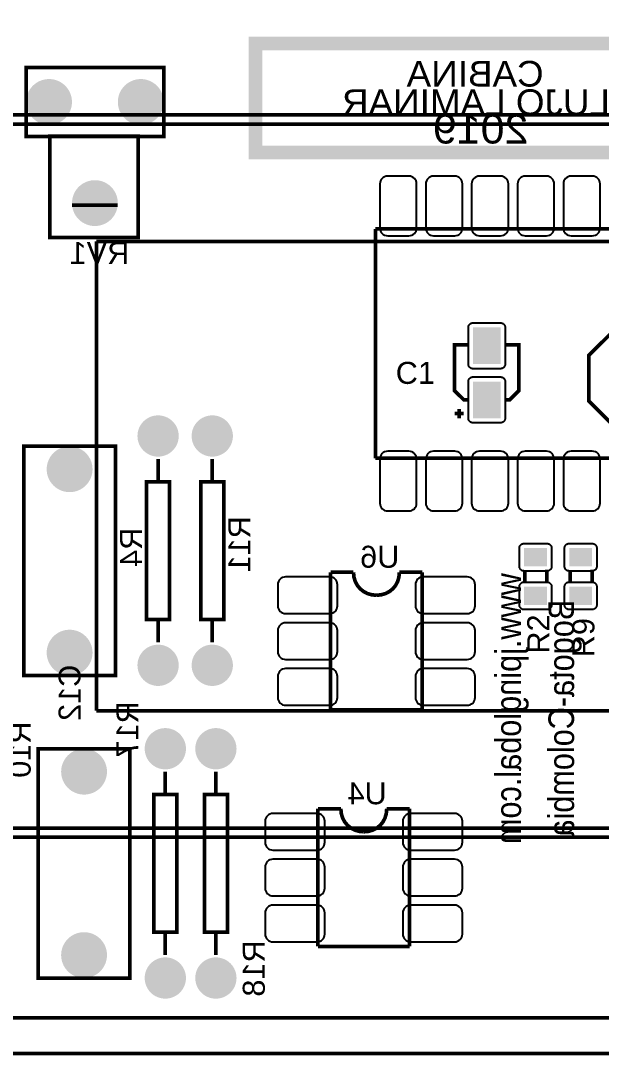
# Model space of a CAD drawing. Header units: inches. Extents: x -2.86 to 2.86, y -1.73 to 1.73.
# Drawn here: x -0.88 to 0.386, y -1.73 to 0.526 of the extents above; entities that cross this region are included whole.
import ezdxf

# ---------------------------------------------------------------- set-up
doc = ezdxf.new("R2010")
doc.units = ezdxf.units.IN
doc.layers.get('0').update_dxf_attribs({"linetype": 'CONTINUOUS'})

# ---------------------------------------------------------------- blocks, each defined once
blk = doc.blocks.new('RPAD')
blk.add_trace([(-0.5, -0.5), (-0.5, 0.5), (0.5, -0.5), (0.5, 0.5)])
blk = doc.blocks.new('EPAD')
at = {"const_width": 0.5}
blk.add_lwpolyline([(-0.25, 0, 1), (0.25, 0, 1)], format="xyb", close=True, dxfattribs=at)

msp = doc.modelspace()

# ---------------------------------------------------------------- linework, layer by layer
for points, const_width in [([(-2.856299, -1.725984), (2.778189, -1.725984), (2.778189, 1.725984), (-2.856299, 1.725984), (-2.856299, -1.725984)], 0.008), ([(-2.856299, -1.725984), (2.778189, -1.725984), (2.778189, 1.725984), (-2.856299, 1.725984), (-2.856299, -1.725984)], 0.008), ([(-2.856299, -1.725984), (2.778189, -1.725984), (2.778189, 1.725984), (-2.856299, 1.725984), (-2.856299, -1.725984)], 0.008), ([(-0.368409, 0.238724), (0.50074, 0.238724), (0.50074, 0.476496), (-0.368409, 0.476496), (-0.368409, 0.238724)], 0.03), ([(-0.368409, 0.238724), (0.50074, 0.238724), (0.50074, 0.476496), (-0.368409, 0.476496), (-0.368409, 0.238724)], 0.03), ([(-0.368409, 0.238724), (0.50074, 0.238724), (0.50074, 0.476496), (-0.368409, 0.476496), (-0.368409, 0.238724)], 0.03), ([(-0.868504, 0.273819), (-0.568504, 0.273819), (-0.568504, 0.423819), (-0.868504, 0.423819), (-0.868504, 0.273819)], 0.008), ([(-0.868504, 0.273819), (-0.568504, 0.273819), (-0.568504, 0.423819), (-0.868504, 0.423819), (-0.868504, 0.273819)], 0.008), ([(-0.868504, 0.273819), (-0.568504, 0.273819), (-0.568504, 0.423819), (-0.868504, 0.423819), (-0.868504, 0.273819)], 0.008), ([(-1.089376, 0.300789), (-1.109061, 0.320474), (2.670466, 0.320474)], 0.008), ([(-1.089376, 0.300789), (-1.109061, 0.320474), (2.670466, 0.320474)], 0.008), ([(-1.089376, 0.300789), (-1.109061, 0.320474), (2.670466, 0.320474)], 0.008), ([(-1.089376, -1.234644), (-1.089376, 0.300789), (2.650781, 0.300789)], 0.008), ([(-1.089376, -1.234644), (-1.089376, 0.300789), (2.650781, 0.300789)], 0.008), ([(-1.089376, -1.234644), (-1.089376, 0.300789), (2.650781, 0.300789)], 0.008), ([(-0.816929, 0.053543), (-0.624016, 0.053543), (-0.624016, 0.274016), (-0.816929, 0.274016), (-0.816929, 0.053543)], 0.008), ([(-0.816929, 0.053543), (-0.624016, 0.053543), (-0.624016, 0.274016), (-0.816929, 0.274016), (-0.816929, 0.053543)], 0.008), ([(-0.816929, 0.053543), (-0.624016, 0.053543), (-0.624016, 0.274016), (-0.816929, 0.274016), (-0.816929, 0.053543)], 0.008), ([(-0.768504, 0.123819), (-0.668504, 0.123819)], 0.008), ([(-0.768504, 0.123819), (-0.668504, 0.123819)], 0.008), ([(-0.768504, 0.123819), (-0.668504, 0.123819)], 0.008), ([(-0.107087, 0.072047), (-0.107087, -0.427953)], 0.008), ([(1.892913, 0.072047), (-0.107087, 0.072047)], 0.008), ([(-0.107087, 0.072047), (-0.107087, -0.427953)], 0.008), ([(1.892913, 0.072047), (-0.107087, 0.072047)], 0.008), ([(-0.107087, 0.072047), (-0.107087, -0.427953)], 0.008), ([(1.892913, 0.072047), (-0.107087, 0.072047)], 0.008), ([(-0.715361, 0.044883), (2.276765, 0.044883)], 0.008), ([(-0.715361, -0.978739), (-0.715361, 0.044883)], 0.008), ([(-0.715361, 0.044883), (2.276765, 0.044883)], 0.008), ([(-0.715361, -0.978739), (-0.715361, 0.044883)], 0.008), ([(-0.715361, 0.044883), (2.276765, 0.044883)], 0.008), ([(-0.715361, -0.978739), (-0.715361, 0.044883)], 0.008), ([(0.708661, -0.153543), (0.408661, -0.153543), (0.358661, -0.203543), (0.358661, -0.303543), (0.408661, -0.353543), (0.708661, -0.353543), (0.758661, -0.303543), (0.758661, -0.203543), (0.708661, -0.153543)], 0.008), ([(0.708661, -0.153543), (0.408661, -0.153543), (0.358661, -0.203543), (0.358661, -0.303543), (0.408661, -0.353543), (0.708661, -0.353543), (0.758661, -0.303543), (0.758661, -0.203543), (0.708661, -0.153543)], 0.008), ([(0.708661, -0.153543), (0.408661, -0.153543), (0.358661, -0.203543), (0.358661, -0.303543), (0.408661, -0.353543), (0.708661, -0.353543), (0.758661, -0.303543), (0.758661, -0.203543), (0.708661, -0.153543)], 0.008), ([(0.095827, -0.300787), (0.085827, -0.300787), (0.065827, -0.280787), (0.065827, -0.180787), (0.095827, -0.180787)], 0.008), ([(0.095827, -0.300787), (0.085827, -0.300787), (0.065827, -0.280787), (0.065827, -0.180787), (0.095827, -0.180787)], 0.008), ([(0.095827, -0.300787), (0.085827, -0.300787), (0.065827, -0.280787), (0.065827, -0.180787), (0.095827, -0.180787)], 0.008), ([(0.175827, -0.180787), (0.205827, -0.180787), (0.205827, -0.280787), (0.185827, -0.300787), (0.175827, -0.300787)], 0.008), ([(0.175827, -0.180787), (0.205827, -0.180787), (0.205827, -0.280787), (0.185827, -0.300787), (0.175827, -0.300787)], 0.008), ([(0.175827, -0.180787), (0.205827, -0.180787), (0.205827, -0.280787), (0.185827, -0.300787), (0.175827, -0.300787)], 0.008), ([(0.085827, -0.330787), (0.065827, -0.330787)], 0.008), ([(0.085827, -0.330787), (0.065827, -0.330787)], 0.008), ([(0.085827, -0.330787), (0.065827, -0.330787)], 0.008), ([(0.075827, -0.320787), (0.075827, -0.340787)], 0.008), ([(0.075827, -0.320787), (0.075827, -0.340787)], 0.008), ([(0.075827, -0.320787), (0.075827, -0.340787)], 0.008), ([(-0.873622, -0.901969), (-0.673622, -0.901969), (-0.673622, -0.401969), (-0.873622, -0.401969), (-0.873622, -0.901969)], 0.008), ([(-0.873622, -0.901969), (-0.673622, -0.901969), (-0.673622, -0.401969), (-0.873622, -0.401969), (-0.873622, -0.901969)], 0.008), ([(-0.873622, -0.901969), (-0.673622, -0.901969), (-0.673622, -0.401969), (-0.873622, -0.401969), (-0.873622, -0.901969)], 0.008), ([(-0.580709, -0.429528), (-0.580709, -0.479528)], 0.008), ([(-0.580709, -0.429528), (-0.580709, -0.479528)], 0.008), ([(-0.580709, -0.429528), (-0.580709, -0.479528)], 0.008), ([(-0.462598, -0.479528), (-0.462598, -0.429528)], 0.008), ([(-0.462598, -0.479528), (-0.462598, -0.429528)], 0.008), ([(-0.462598, -0.479528), (-0.462598, -0.429528)], 0.008), ([(1.892913, -0.427953), (-0.107087, -0.427953)], 0.008), ([(1.892913, -0.427953), (-0.107087, -0.427953)], 0.008), ([(1.892913, -0.427953), (-0.107087, -0.427953)], 0.008), ([(-0.605709, -0.779528), (-0.555709, -0.779528), (-0.555709, -0.479528), (-0.605709, -0.479528), (-0.605709, -0.779528)], 0.008), ([(-0.605709, -0.779528), (-0.555709, -0.779528), (-0.555709, -0.479528), (-0.605709, -0.479528), (-0.605709, -0.779528)], 0.008), ([(-0.605709, -0.779528), (-0.555709, -0.779528), (-0.555709, -0.479528), (-0.605709, -0.479528), (-0.605709, -0.779528)], 0.008), ([(-0.487598, -0.779528), (-0.437598, -0.779528), (-0.437598, -0.479528), (-0.487598, -0.479528), (-0.487598, -0.779528)], 0.008), ([(-0.487598, -0.779528), (-0.437598, -0.779528), (-0.437598, -0.479528), (-0.487598, -0.479528), (-0.487598, -0.779528)], 0.008), ([(-0.487598, -0.779528), (-0.437598, -0.779528), (-0.437598, -0.479528), (-0.487598, -0.479528), (-0.487598, -0.779528)], 0.008), ([(-0.154724, -0.676772), (-0.204724, -0.676772)], 0.008), ([(-0.204724, -0.676772), (-0.204724, -0.976772)], 0.008), ([(-0.154724, -0.676772), (-0.204724, -0.676772)], 0.008), ([(-0.204724, -0.676772), (-0.204724, -0.976772)], 0.008), ([(-0.154724, -0.676772), (-0.204724, -0.676772)], 0.008), ([(-0.204724, -0.676772), (-0.204724, -0.976772)], 0.008), ([(-0.104724, -0.726772), (-0.114912, -0.725813), (-0.12435, -0.723037), (-0.13285, -0.718598), (-0.140224, -0.712646), (-0.146287, -0.705336), (-0.15085, -0.696819), (-0.153724, -0.687246), (-0.154724, -0.676772)], 0.008), ([(-0.104724, -0.726772), (-0.114912, -0.725813), (-0.12435, -0.723037), (-0.13285, -0.718598), (-0.140224, -0.712646), (-0.146287, -0.705336), (-0.15085, -0.696819), (-0.153724, -0.687246), (-0.154724, -0.676772)], 0.008), ([(-0.104724, -0.726772), (-0.114912, -0.725813), (-0.12435, -0.723037), (-0.13285, -0.718598), (-0.140224, -0.712646), (-0.146287, -0.705336), (-0.15085, -0.696819), (-0.153724, -0.687246), (-0.154724, -0.676772)], 0.008), ([(-0.104724, -0.726772), (-0.09425, -0.725813), (-0.084678, -0.723037), (-0.07616, -0.718598), (-0.06885, -0.712646), (-0.062898, -0.705336), (-0.058459, -0.696819), (-0.055683, -0.687246), (-0.054724, -0.676772)], 0.008), ([(-0.104724, -0.726772), (-0.09425, -0.725813), (-0.084678, -0.723037), (-0.07616, -0.718598), (-0.06885, -0.712646), (-0.062898, -0.705336), (-0.058459, -0.696819), (-0.055683, -0.687246), (-0.054724, -0.676772)], 0.008), ([(-0.104724, -0.726772), (-0.09425, -0.725813), (-0.084678, -0.723037), (-0.07616, -0.718598), (-0.06885, -0.712646), (-0.062898, -0.705336), (-0.058459, -0.696819), (-0.055683, -0.687246), (-0.054724, -0.676772)], 0.008), ([(-0.004724, -0.676772), (-0.054724, -0.676772)], 0.008), ([(-0.004724, -0.676772), (-0.054724, -0.676772)], 0.008), ([(-0.004724, -0.676772), (-0.054724, -0.676772)], 0.008), ([(-0.004724, -0.676772), (-0.004724, -0.976772)], 0.008), ([(-0.004724, -0.676772), (-0.004724, -0.976772)], 0.008), ([(-0.004724, -0.676772), (-0.004724, -0.976772)], 0.008), ([(0.219126, -0.698953), (0.219126, -0.671953)], 0.008), ([(0.219126, -0.698953), (0.219126, -0.671953)], 0.008), ([(0.219126, -0.698953), (0.219126, -0.671953)], 0.008), ([(0.267126, -0.698953), (0.267126, -0.670953)], 0.008), ([(0.267126, -0.698953), (0.267126, -0.670953)], 0.008), ([(0.267126, -0.698953), (0.267126, -0.670953)], 0.008), ([(0.317551, -0.698953), (0.317551, -0.671953)], 0.008), ([(0.317551, -0.698953), (0.317551, -0.671953)], 0.008), ([(0.317551, -0.698953), (0.317551, -0.671953)], 0.008), ([(0.365551, -0.698953), (0.365551, -0.670953)], 0.008), ([(0.365551, -0.698953), (0.365551, -0.670953)], 0.008), ([(0.365551, -0.698953), (0.365551, -0.670953)], 0.008), ([(-0.580709, -0.779528), (-0.580709, -0.829528)], 0.008), ([(-0.580709, -0.779528), (-0.580709, -0.829528)], 0.008), ([(-0.580709, -0.779528), (-0.580709, -0.829528)], 0.008), ([(-0.462598, -0.829528), (-0.462598, -0.779528)], 0.008), ([(-0.462598, -0.829528), (-0.462598, -0.779528)], 0.008), ([(-0.462598, -0.829528), (-0.462598, -0.779528)], 0.008), ([(2.276765, -0.978739), (-0.715361, -0.978739)], 0.008), ([(2.276765, -0.978739), (-0.715361, -0.978739)], 0.008), ([(2.276765, -0.978739), (-0.715361, -0.978739)], 0.008), ([(-0.004724, -0.976772), (-0.204724, -0.976772)], 0.008), ([(-0.004724, -0.976772), (-0.204724, -0.976772)], 0.008), ([(-0.004724, -0.976772), (-0.204724, -0.976772)], 0.008), ([(-0.842126, -1.561469), (-0.642126, -1.561469), (-0.642126, -1.061469), (-0.842126, -1.061469), (-0.842126, -1.561469)], 0.008), ([(-0.842126, -1.561469), (-0.642126, -1.561469), (-0.642126, -1.061469), (-0.842126, -1.061469), (-0.842126, -1.561469)], 0.008), ([(-0.842126, -1.561469), (-0.642126, -1.561469), (-0.642126, -1.061469), (-0.842126, -1.061469), (-0.842126, -1.561469)], 0.008), ([(-0.564961, -1.111469), (-0.564961, -1.161469)], 0.008), ([(-0.564961, -1.111469), (-0.564961, -1.161469)], 0.008), ([(-0.564961, -1.111469), (-0.564961, -1.161469)], 0.008), ([(-0.454724, -1.161469), (-0.454724, -1.111469)], 0.008), ([(-0.454724, -1.161469), (-0.454724, -1.111469)], 0.008), ([(-0.454724, -1.161469), (-0.454724, -1.111469)], 0.008), ([(-0.589961, -1.461469), (-0.539961, -1.461469), (-0.539961, -1.161469), (-0.589961, -1.161469), (-0.589961, -1.461469)], 0.008), ([(-0.589961, -1.461469), (-0.539961, -1.461469), (-0.539961, -1.161469), (-0.589961, -1.161469), (-0.589961, -1.461469)], 0.008), ([(-0.589961, -1.461469), (-0.539961, -1.461469), (-0.539961, -1.161469), (-0.589961, -1.161469), (-0.589961, -1.461469)], 0.008), ([(-0.479724, -1.461469), (-0.429724, -1.461469), (-0.429724, -1.161469), (-0.479724, -1.161469), (-0.479724, -1.461469)], 0.008), ([(-0.479724, -1.461469), (-0.429724, -1.461469), (-0.429724, -1.161469), (-0.479724, -1.161469), (-0.479724, -1.461469)], 0.008), ([(-0.479724, -1.461469), (-0.429724, -1.461469), (-0.429724, -1.161469), (-0.479724, -1.161469), (-0.479724, -1.461469)], 0.008), ([(-0.182283, -1.19252), (-0.232283, -1.19252)], 0.008), ([(-0.232283, -1.19252), (-0.232283, -1.49252)], 0.008), ([(-0.182283, -1.19252), (-0.232283, -1.19252)], 0.008), ([(-0.232283, -1.19252), (-0.232283, -1.49252)], 0.008), ([(-0.182283, -1.19252), (-0.232283, -1.19252)], 0.008), ([(-0.232283, -1.19252), (-0.232283, -1.49252)], 0.008), ([(-0.132283, -1.24252), (-0.142471, -1.241561), (-0.151909, -1.238785), (-0.160409, -1.234346), (-0.167783, -1.228394), (-0.173846, -1.221084), (-0.178409, -1.212567), (-0.181283, -1.202994), (-0.182283, -1.19252)], 0.008), ([(-0.132283, -1.24252), (-0.142471, -1.241561), (-0.151909, -1.238785), (-0.160409, -1.234346), (-0.167783, -1.228394), (-0.173846, -1.221084), (-0.178409, -1.212567), (-0.181283, -1.202994), (-0.182283, -1.19252)], 0.008), ([(-0.132283, -1.24252), (-0.142471, -1.241561), (-0.151909, -1.238785), (-0.160409, -1.234346), (-0.167783, -1.228394), (-0.173846, -1.221084), (-0.178409, -1.212567), (-0.181283, -1.202994), (-0.182283, -1.19252)], 0.008), ([(-0.132283, -1.24252), (-0.121809, -1.241561), (-0.112237, -1.238785), (-0.103719, -1.234346), (-0.096409, -1.228394), (-0.090457, -1.221084), (-0.086018, -1.212567), (-0.083243, -1.202994), (-0.082283, -1.19252)], 0.008), ([(-0.132283, -1.24252), (-0.121809, -1.241561), (-0.112237, -1.238785), (-0.103719, -1.234346), (-0.096409, -1.228394), (-0.090457, -1.221084), (-0.086018, -1.212567), (-0.083243, -1.202994), (-0.082283, -1.19252)], 0.008), ([(-0.132283, -1.24252), (-0.121809, -1.241561), (-0.112237, -1.238785), (-0.103719, -1.234346), (-0.096409, -1.228394), (-0.090457, -1.221084), (-0.086018, -1.212567), (-0.083243, -1.202994), (-0.082283, -1.19252)], 0.008), ([(-0.032283, -1.19252), (-0.082283, -1.19252)], 0.008), ([(-0.032283, -1.19252), (-0.082283, -1.19252)], 0.008), ([(-0.032283, -1.19252), (-0.082283, -1.19252)], 0.008), ([(-0.032283, -1.19252), (-0.032283, -1.49252)], 0.008), ([(-0.032283, -1.19252), (-0.032283, -1.49252)], 0.008), ([(-0.032283, -1.19252), (-0.032283, -1.49252)], 0.008), ([(2.650781, -1.234644), (-1.089376, -1.234644)], 0.008), ([(2.650781, -1.234644), (-1.089376, -1.234644)], 0.008), ([(2.650781, -1.234644), (-1.089376, -1.234644)], 0.008), ([(2.670466, -1.254329), (-1.109061, -1.254329)], 0.008), ([(2.670466, -1.254329), (-1.109061, -1.254329)], 0.008), ([(2.670466, -1.254329), (-1.109061, -1.254329)], 0.008), ([(-0.564961, -1.461469), (-0.564961, -1.511469)], 0.008), ([(-0.564961, -1.461469), (-0.564961, -1.511469)], 0.008), ([(-0.564961, -1.461469), (-0.564961, -1.511469)], 0.008), ([(-0.454724, -1.511469), (-0.454724, -1.461469)], 0.008), ([(-0.454724, -1.511469), (-0.454724, -1.461469)], 0.008), ([(-0.454724, -1.511469), (-0.454724, -1.461469)], 0.008), ([(-0.032283, -1.49252), (-0.232283, -1.49252)], 0.008), ([(-0.032283, -1.49252), (-0.232283, -1.49252)], 0.008), ([(-0.032283, -1.49252), (-0.232283, -1.49252)], 0.008), ([(2.709836, -1.64803), (-1.148431, -1.64803)], 0.008), ([(2.709836, -1.64803), (-1.148431, -1.64803)], 0.008), ([(2.709836, -1.64803), (-1.148431, -1.64803)], 0.008)]:
    msp.add_lwpolyline(points, dxfattribs=dict(const_width=const_width))
for points in [[(-0.080087, 0.057047), (-0.034087, 0.057047), (-0.030611, 0.057385), (-0.027396, 0.058359), (-0.024506, 0.059905), (-0.022001, 0.061961), (-0.019944, 0.064466), (-0.018398, 0.067357), (-0.017425, 0.070571), (-0.017087, 0.074047), (-0.017087, 0.170047), (-0.017425, 0.173523), (-0.018398, 0.176737), (-0.019944, 0.179628), (-0.022001, 0.182133), (-0.024506, 0.18419), (-0.027396, 0.185736), (-0.030611, 0.186709), (-0.034087, 0.187047), (-0.080087, 0.187047), (-0.083563, 0.186709), (-0.086777, 0.185736), (-0.089668, 0.18419), (-0.092172, 0.182133), (-0.094229, 0.179628), (-0.095775, 0.176737), (-0.096748, 0.173523), (-0.097087, 0.170047), (-0.097087, 0.074047), (-0.096748, 0.070571), (-0.095775, 0.067357), (-0.094229, 0.064466), (-0.092172, 0.061961), (-0.089668, 0.059905), (-0.086777, 0.058359), (-0.083563, 0.057385), (-0.080087, 0.057047)], [(0.019913, 0.057047), (0.065913, 0.057047), (0.069389, 0.057385), (0.072604, 0.058359), (0.075494, 0.059905), (0.077999, 0.061961), (0.080056, 0.064466), (0.081602, 0.067357), (0.082575, 0.070571), (0.082913, 0.074047), (0.082913, 0.170047), (0.082575, 0.173523), (0.081602, 0.176737), (0.080056, 0.179628), (0.077999, 0.182133), (0.075494, 0.18419), (0.072604, 0.185736), (0.069389, 0.186709), (0.065913, 0.187047), (0.019913, 0.187047), (0.016437, 0.186709), (0.013223, 0.185736), (0.010332, 0.18419), (0.007828, 0.182133), (0.005771, 0.179628), (0.004225, 0.176737), (0.003252, 0.173523), (0.002913, 0.170047), (0.002913, 0.074047), (0.003252, 0.070571), (0.004225, 0.067357), (0.005771, 0.064466), (0.007828, 0.061961), (0.010332, 0.059905), (0.013223, 0.058359), (0.016437, 0.057385), (0.019913, 0.057047)], [(0.119913, 0.057047), (0.165913, 0.057047), (0.169389, 0.057385), (0.172604, 0.058359), (0.175494, 0.059905), (0.177999, 0.061961), (0.180056, 0.064466), (0.181602, 0.067357), (0.182575, 0.070571), (0.182913, 0.074047), (0.182913, 0.170047), (0.182575, 0.173523), (0.181602, 0.176737), (0.180056, 0.179628), (0.177999, 0.182133), (0.175494, 0.18419), (0.172604, 0.185736), (0.169389, 0.186709), (0.165913, 0.187047), (0.119913, 0.187047), (0.116437, 0.186709), (0.113223, 0.185736), (0.110332, 0.18419), (0.107828, 0.182133), (0.105771, 0.179628), (0.104225, 0.176737), (0.103252, 0.173523), (0.102913, 0.170047), (0.102913, 0.074047), (0.103252, 0.070571), (0.104225, 0.067357), (0.105771, 0.064466), (0.107828, 0.061961), (0.110332, 0.059905), (0.113223, 0.058359), (0.116437, 0.057385), (0.119913, 0.057047)], [(0.219913, 0.057047), (0.265913, 0.057047), (0.269389, 0.057385), (0.272604, 0.058359), (0.275494, 0.059905), (0.277999, 0.061961), (0.280056, 0.064466), (0.281602, 0.067357), (0.282575, 0.070571), (0.282913, 0.074047), (0.282913, 0.170047), (0.282575, 0.173523), (0.281602, 0.176737), (0.280056, 0.179628), (0.277999, 0.182133), (0.275494, 0.18419), (0.272604, 0.185736), (0.269389, 0.186709), (0.265913, 0.187047), (0.219913, 0.187047), (0.216437, 0.186709), (0.213223, 0.185736), (0.210332, 0.18419), (0.207828, 0.182133), (0.205771, 0.179628), (0.204225, 0.176737), (0.203252, 0.173523), (0.202913, 0.170047), (0.202913, 0.074047), (0.203252, 0.070571), (0.204225, 0.067357), (0.205771, 0.064466), (0.207828, 0.061961), (0.210332, 0.059905), (0.213223, 0.058359), (0.216437, 0.057385), (0.219913, 0.057047)], [(0.319913, 0.057047), (0.365913, 0.057047), (0.369389, 0.057385), (0.372604, 0.058359), (0.375494, 0.059905), (0.377999, 0.061961), (0.380056, 0.064466), (0.381602, 0.067357), (0.382575, 0.070571), (0.382913, 0.074047), (0.382913, 0.170047), (0.382575, 0.173523), (0.381602, 0.176737), (0.380056, 0.179628), (0.377999, 0.182133), (0.375494, 0.18419), (0.372604, 0.185736), (0.369389, 0.186709), (0.365913, 0.187047), (0.319913, 0.187047), (0.316437, 0.186709), (0.313223, 0.185736), (0.310332, 0.18419), (0.307828, 0.182133), (0.305771, 0.179628), (0.304225, 0.176737), (0.303252, 0.173523), (0.302913, 0.170047), (0.302913, 0.074047), (0.303252, 0.070571), (0.304225, 0.067357), (0.305771, 0.064466), (0.307828, 0.061961), (0.310332, 0.059905), (0.313223, 0.058359), (0.316437, 0.057385), (0.319913, 0.057047)], [(0.165827, -0.232787), (0.105827, -0.232787), (0.104787, -0.232737), (0.103782, -0.232589), (0.102815, -0.232346), (0.101891, -0.232016), (0.101015, -0.231601), (0.100191, -0.231106), (0.099423, -0.230537), (0.098717, -0.229897), (0.098077, -0.229191), (0.097508, -0.228423), (0.097013, -0.227599), (0.096598, -0.226723), (0.096268, -0.225799), (0.096026, -0.224832), (0.095877, -0.223827), (0.095827, -0.222787), (0.095827, -0.142787), (0.095877, -0.141748), (0.096026, -0.140743), (0.096268, -0.139776), (0.096598, -0.138852), (0.097013, -0.137976), (0.097508, -0.137152), (0.098077, -0.136384), (0.098717, -0.135678), (0.099423, -0.135038), (0.100191, -0.134469), (0.101015, -0.133974), (0.101891, -0.133559), (0.102815, -0.133228), (0.103782, -0.132986), (0.104787, -0.132838), (0.105827, -0.132787), (0.165827, -0.132787), (0.166866, -0.132838), (0.167871, -0.132986), (0.168838, -0.133228), (0.169762, -0.133559), (0.170639, -0.133974), (0.171463, -0.134469), (0.17223, -0.135038), (0.172936, -0.135678), (0.173576, -0.136384), (0.174146, -0.137152), (0.17464, -0.137976), (0.175055, -0.138852), (0.175386, -0.139776), (0.175628, -0.140743), (0.175776, -0.141748), (0.175827, -0.142787), (0.175827, -0.222787), (0.175776, -0.223827), (0.175628, -0.224832), (0.175386, -0.225799), (0.175055, -0.226723), (0.17464, -0.227599), (0.174146, -0.228423), (0.173576, -0.229191), (0.172936, -0.229897), (0.17223, -0.230537), (0.171463, -0.231106), (0.170639, -0.231601), (0.169762, -0.232016), (0.168838, -0.232346), (0.167871, -0.232589), (0.166866, -0.232737), (0.165827, -0.232787)], [(0.165827, -0.350787), (0.105827, -0.350787), (0.104787, -0.350737), (0.103782, -0.350589), (0.102815, -0.350346), (0.101891, -0.350016), (0.101015, -0.349601), (0.100191, -0.349106), (0.099423, -0.348537), (0.098717, -0.347897), (0.098077, -0.347191), (0.097508, -0.346423), (0.097013, -0.345599), (0.096598, -0.344723), (0.096268, -0.343799), (0.096026, -0.342832), (0.095877, -0.341827), (0.095827, -0.340787), (0.095827, -0.260787), (0.095877, -0.259748), (0.096026, -0.258743), (0.096268, -0.257776), (0.096598, -0.256852), (0.097013, -0.255976), (0.097508, -0.255152), (0.098077, -0.254384), (0.098717, -0.253678), (0.099423, -0.253038), (0.100191, -0.252469), (0.101015, -0.251974), (0.101891, -0.251559), (0.102815, -0.251228), (0.103782, -0.250986), (0.104787, -0.250838), (0.105827, -0.250787), (0.165827, -0.250787), (0.166866, -0.250838), (0.167871, -0.250986), (0.168838, -0.251228), (0.169762, -0.251559), (0.170639, -0.251974), (0.171463, -0.252469), (0.17223, -0.253038), (0.172936, -0.253678), (0.173576, -0.254384), (0.174146, -0.255152), (0.17464, -0.255976), (0.175055, -0.256852), (0.175386, -0.257776), (0.175628, -0.258743), (0.175776, -0.259748), (0.175827, -0.260787), (0.175827, -0.340787), (0.175776, -0.341827), (0.175628, -0.342832), (0.175386, -0.343799), (0.175055, -0.344723), (0.17464, -0.345599), (0.174146, -0.346423), (0.173576, -0.347191), (0.172936, -0.347897), (0.17223, -0.348537), (0.171463, -0.349106), (0.170639, -0.349601), (0.169762, -0.350016), (0.168838, -0.350346), (0.167871, -0.350589), (0.166866, -0.350737), (0.165827, -0.350787)], [(-0.034087, -0.412953), (-0.080087, -0.412953), (-0.083563, -0.413291), (-0.086777, -0.414264), (-0.089668, -0.41581), (-0.092172, -0.417867), (-0.094229, -0.420372), (-0.095775, -0.423263), (-0.096748, -0.426477), (-0.097087, -0.429953), (-0.097087, -0.525953), (-0.096748, -0.529429), (-0.095775, -0.532643), (-0.094229, -0.535534), (-0.092172, -0.538039), (-0.089668, -0.540095), (-0.086777, -0.541641), (-0.083563, -0.542615), (-0.080087, -0.542953), (-0.034087, -0.542953), (-0.030611, -0.542615), (-0.027396, -0.541641), (-0.024506, -0.540095), (-0.022001, -0.538039), (-0.019944, -0.535534), (-0.018398, -0.532643), (-0.017425, -0.529429), (-0.017087, -0.525953), (-0.017087, -0.429953), (-0.017425, -0.426477), (-0.018398, -0.423263), (-0.019944, -0.420372), (-0.022001, -0.417867), (-0.024506, -0.41581), (-0.027396, -0.414264), (-0.030611, -0.413291), (-0.034087, -0.412953)], [(0.065913, -0.412953), (0.019913, -0.412953), (0.016437, -0.413291), (0.013223, -0.414264), (0.010332, -0.41581), (0.007828, -0.417867), (0.005771, -0.420372), (0.004225, -0.423263), (0.003252, -0.426477), (0.002913, -0.429953), (0.002913, -0.525953), (0.003252, -0.529429), (0.004225, -0.532643), (0.005771, -0.535534), (0.007828, -0.538039), (0.010332, -0.540095), (0.013223, -0.541641), (0.016437, -0.542615), (0.019913, -0.542953), (0.065913, -0.542953), (0.069389, -0.542615), (0.072604, -0.541641), (0.075494, -0.540095), (0.077999, -0.538039), (0.080056, -0.535534), (0.081602, -0.532643), (0.082575, -0.529429), (0.082913, -0.525953), (0.082913, -0.429953), (0.082575, -0.426477), (0.081602, -0.423263), (0.080056, -0.420372), (0.077999, -0.417867), (0.075494, -0.41581), (0.072604, -0.414264), (0.069389, -0.413291), (0.065913, -0.412953)], [(0.165913, -0.412953), (0.119913, -0.412953), (0.116437, -0.413291), (0.113223, -0.414264), (0.110332, -0.41581), (0.107828, -0.417867), (0.105771, -0.420372), (0.104225, -0.423263), (0.103252, -0.426477), (0.102913, -0.429953), (0.102913, -0.525953), (0.103252, -0.529429), (0.104225, -0.532643), (0.105771, -0.535534), (0.107828, -0.538039), (0.110332, -0.540095), (0.113223, -0.541641), (0.116437, -0.542615), (0.119913, -0.542953), (0.165913, -0.542953), (0.169389, -0.542615), (0.172604, -0.541641), (0.175494, -0.540095), (0.177999, -0.538039), (0.180056, -0.535534), (0.181602, -0.532643), (0.182575, -0.529429), (0.182913, -0.525953), (0.182913, -0.429953), (0.182575, -0.426477), (0.181602, -0.423263), (0.180056, -0.420372), (0.177999, -0.417867), (0.175494, -0.41581), (0.172604, -0.414264), (0.169389, -0.413291), (0.165913, -0.412953)], [(0.265913, -0.412953), (0.219913, -0.412953), (0.216437, -0.413291), (0.213223, -0.414264), (0.210332, -0.41581), (0.207828, -0.417867), (0.205771, -0.420372), (0.204225, -0.423263), (0.203252, -0.426477), (0.202913, -0.429953), (0.202913, -0.525953), (0.203252, -0.529429), (0.204225, -0.532643), (0.205771, -0.535534), (0.207828, -0.538039), (0.210332, -0.540095), (0.213223, -0.541641), (0.216437, -0.542615), (0.219913, -0.542953), (0.265913, -0.542953), (0.269389, -0.542615), (0.272604, -0.541641), (0.275494, -0.540095), (0.277999, -0.538039), (0.280056, -0.535534), (0.281602, -0.532643), (0.282575, -0.529429), (0.282913, -0.525953), (0.282913, -0.429953), (0.282575, -0.426477), (0.281602, -0.423263), (0.280056, -0.420372), (0.277999, -0.417867), (0.275494, -0.41581), (0.272604, -0.414264), (0.269389, -0.413291), (0.265913, -0.412953)], [(0.365913, -0.412953), (0.319913, -0.412953), (0.316437, -0.413291), (0.313223, -0.414264), (0.310332, -0.41581), (0.307828, -0.417867), (0.305771, -0.420372), (0.304225, -0.423263), (0.303252, -0.426477), (0.302913, -0.429953), (0.302913, -0.525953), (0.303252, -0.529429), (0.304225, -0.532643), (0.305771, -0.535534), (0.307828, -0.538039), (0.310332, -0.540095), (0.313223, -0.541641), (0.316437, -0.542615), (0.319913, -0.542953), (0.365913, -0.542953), (0.369389, -0.542615), (0.372604, -0.541641), (0.375494, -0.540095), (0.377999, -0.538039), (0.380056, -0.535534), (0.381602, -0.532643), (0.382575, -0.529429), (0.382913, -0.525953), (0.382913, -0.429953), (0.382575, -0.426477), (0.381602, -0.423263), (0.380056, -0.420372), (0.377999, -0.417867), (0.375494, -0.41581), (0.372604, -0.414264), (0.369389, -0.413291), (0.365913, -0.412953)], [(0.207126, -0.663953), (0.207126, -0.623953), (0.207176, -0.622913), (0.207325, -0.621908), (0.207567, -0.620941), (0.207898, -0.620017), (0.208312, -0.619141), (0.208807, -0.618317), (0.209376, -0.617549), (0.210017, -0.616843), (0.210723, -0.616203), (0.21149, -0.615634), (0.212314, -0.615139), (0.213191, -0.614724), (0.214115, -0.614394), (0.215081, -0.614152), (0.216087, -0.614003), (0.217126, -0.613953), (0.267126, -0.613953), (0.268165, -0.614003), (0.26917, -0.614152), (0.270137, -0.614394), (0.271061, -0.614724), (0.271938, -0.615139), (0.272762, -0.615634), (0.273529, -0.616203), (0.274235, -0.616843), (0.274876, -0.617549), (0.275445, -0.618317), (0.27594, -0.619141), (0.276354, -0.620017), (0.276685, -0.620941), (0.276927, -0.621908), (0.277076, -0.622913), (0.277126, -0.623953), (0.277126, -0.663953), (0.277076, -0.664992), (0.276927, -0.665997), (0.276685, -0.666964), (0.276354, -0.667888), (0.27594, -0.668765), (0.275445, -0.669589), (0.274876, -0.670356), (0.274235, -0.671062), (0.273529, -0.671702), (0.272762, -0.672272), (0.271938, -0.672766), (0.271061, -0.673181), (0.270137, -0.673512), (0.26917, -0.673754), (0.268165, -0.673902), (0.267126, -0.673953), (0.217126, -0.673953), (0.216087, -0.673902), (0.215081, -0.673754), (0.214115, -0.673512), (0.213191, -0.673181), (0.212314, -0.672766), (0.21149, -0.672272), (0.210723, -0.671702), (0.210017, -0.671062), (0.209376, -0.670356), (0.208807, -0.669589), (0.208312, -0.668765), (0.207898, -0.667888), (0.207567, -0.666964), (0.207325, -0.665997), (0.207176, -0.664992), (0.207126, -0.663953)], [(0.305551, -0.663953), (0.305551, -0.623953), (0.305602, -0.622913), (0.30575, -0.621908), (0.305992, -0.620941), (0.306323, -0.620017), (0.306737, -0.619141), (0.307232, -0.618317), (0.307802, -0.617549), (0.308442, -0.616843), (0.309148, -0.616203), (0.309915, -0.615634), (0.310739, -0.615139), (0.311616, -0.614724), (0.31254, -0.614394), (0.313507, -0.614152), (0.314512, -0.614003), (0.315551, -0.613953), (0.365551, -0.613953), (0.366591, -0.614003), (0.367596, -0.614152), (0.368563, -0.614394), (0.369487, -0.614724), (0.370363, -0.615139), (0.371187, -0.615634), (0.371954, -0.616203), (0.372661, -0.616843), (0.373301, -0.617549), (0.37387, -0.618317), (0.374365, -0.619141), (0.37478, -0.620017), (0.37511, -0.620941), (0.375352, -0.621908), (0.375501, -0.622913), (0.375551, -0.623953), (0.375551, -0.663953), (0.375501, -0.664992), (0.375352, -0.665997), (0.37511, -0.666964), (0.37478, -0.667888), (0.374365, -0.668765), (0.37387, -0.669589), (0.373301, -0.670356), (0.372661, -0.671062), (0.371954, -0.671702), (0.371187, -0.672272), (0.370363, -0.672766), (0.369487, -0.673181), (0.368563, -0.673512), (0.367596, -0.673754), (0.366591, -0.673902), (0.365551, -0.673953), (0.315551, -0.673953), (0.314512, -0.673902), (0.313507, -0.673754), (0.31254, -0.673512), (0.311616, -0.673181), (0.310739, -0.672766), (0.309915, -0.672272), (0.309148, -0.671702), (0.308442, -0.671062), (0.307802, -0.670356), (0.307232, -0.669589), (0.306737, -0.668765), (0.306323, -0.667888), (0.305992, -0.666964), (0.30575, -0.665997), (0.305602, -0.664992), (0.305551, -0.663953)], [(-0.319724, -0.703772), (-0.319724, -0.749772), (-0.319386, -0.753248), (-0.318413, -0.756462), (-0.316867, -0.759353), (-0.31481, -0.761857), (-0.312306, -0.763914), (-0.309415, -0.76546), (-0.3062, -0.766433), (-0.302724, -0.766772), (-0.206724, -0.766772), (-0.203248, -0.766433), (-0.200034, -0.76546), (-0.197143, -0.763914), (-0.194639, -0.761857), (-0.192582, -0.759353), (-0.191036, -0.756462), (-0.190063, -0.753248), (-0.189724, -0.749772), (-0.189724, -0.703772), (-0.190063, -0.700296), (-0.191036, -0.697081), (-0.192582, -0.694191), (-0.194639, -0.691686), (-0.197143, -0.689629), (-0.200034, -0.688083), (-0.203248, -0.68711), (-0.206724, -0.686772), (-0.302724, -0.686772), (-0.3062, -0.68711), (-0.309415, -0.688083), (-0.312306, -0.689629), (-0.31481, -0.691686), (-0.316867, -0.694191), (-0.318413, -0.697081), (-0.319386, -0.700296), (-0.319724, -0.703772)], [(-0.019724, -0.703772), (-0.019724, -0.749772), (-0.019386, -0.753248), (-0.018413, -0.756462), (-0.016867, -0.759353), (-0.01481, -0.761857), (-0.012306, -0.763914), (-0.009415, -0.76546), (-0.0062, -0.766433), (-0.002724, -0.766772), (0.093276, -0.766772), (0.096752, -0.766433), (0.099966, -0.76546), (0.102857, -0.763914), (0.105361, -0.761857), (0.107418, -0.759353), (0.108964, -0.756462), (0.109937, -0.753248), (0.110276, -0.749772), (0.110276, -0.703772), (0.109937, -0.700296), (0.108964, -0.697081), (0.107418, -0.694191), (0.105361, -0.691686), (0.102857, -0.689629), (0.099966, -0.688083), (0.096752, -0.68711), (0.093276, -0.686772), (-0.002724, -0.686772), (-0.0062, -0.68711), (-0.009415, -0.688083), (-0.012306, -0.689629), (-0.01481, -0.691686), (-0.016867, -0.694191), (-0.018413, -0.697081), (-0.019386, -0.700296), (-0.019724, -0.703772)], [(0.207126, -0.747953), (0.207126, -0.707953), (0.207176, -0.706913), (0.207325, -0.705908), (0.207567, -0.704941), (0.207898, -0.704017), (0.208312, -0.703141), (0.208807, -0.702317), (0.209376, -0.701549), (0.210017, -0.700843), (0.210723, -0.700203), (0.21149, -0.699634), (0.212314, -0.699139), (0.213191, -0.698724), (0.214115, -0.698394), (0.215081, -0.698152), (0.216087, -0.698003), (0.217126, -0.697953), (0.267126, -0.697953), (0.268165, -0.698003), (0.26917, -0.698152), (0.270137, -0.698394), (0.271061, -0.698724), (0.271938, -0.699139), (0.272762, -0.699634), (0.273529, -0.700203), (0.274235, -0.700843), (0.274876, -0.701549), (0.275445, -0.702317), (0.27594, -0.703141), (0.276354, -0.704017), (0.276685, -0.704941), (0.276927, -0.705908), (0.277076, -0.706913), (0.277126, -0.707953), (0.277126, -0.747953), (0.277076, -0.748992), (0.276927, -0.749997), (0.276685, -0.750964), (0.276354, -0.751888), (0.27594, -0.752765), (0.275445, -0.753589), (0.274876, -0.754356), (0.274235, -0.755062), (0.273529, -0.755702), (0.272762, -0.756272), (0.271938, -0.756766), (0.271061, -0.757181), (0.270137, -0.757512), (0.26917, -0.757754), (0.268165, -0.757902), (0.267126, -0.757953), (0.217126, -0.757953), (0.216087, -0.757902), (0.215081, -0.757754), (0.214115, -0.757512), (0.213191, -0.757181), (0.212314, -0.756766), (0.21149, -0.756272), (0.210723, -0.755702), (0.210017, -0.755062), (0.209376, -0.754356), (0.208807, -0.753589), (0.208312, -0.752765), (0.207898, -0.751888), (0.207567, -0.750964), (0.207325, -0.749997), (0.207176, -0.748992), (0.207126, -0.747953)], [(0.305551, -0.747953), (0.305551, -0.707953), (0.305602, -0.706913), (0.30575, -0.705908), (0.305992, -0.704941), (0.306323, -0.704017), (0.306737, -0.703141), (0.307232, -0.702317), (0.307802, -0.701549), (0.308442, -0.700843), (0.309148, -0.700203), (0.309915, -0.699634), (0.310739, -0.699139), (0.311616, -0.698724), (0.31254, -0.698394), (0.313507, -0.698152), (0.314512, -0.698003), (0.315551, -0.697953), (0.365551, -0.697953), (0.366591, -0.698003), (0.367596, -0.698152), (0.368563, -0.698394), (0.369487, -0.698724), (0.370363, -0.699139), (0.371187, -0.699634), (0.371954, -0.700203), (0.372661, -0.700843), (0.373301, -0.701549), (0.37387, -0.702317), (0.374365, -0.703141), (0.37478, -0.704017), (0.37511, -0.704941), (0.375352, -0.705908), (0.375501, -0.706913), (0.375551, -0.707953), (0.375551, -0.747953), (0.375501, -0.748992), (0.375352, -0.749997), (0.37511, -0.750964), (0.37478, -0.751888), (0.374365, -0.752765), (0.37387, -0.753589), (0.373301, -0.754356), (0.372661, -0.755062), (0.371954, -0.755702), (0.371187, -0.756272), (0.370363, -0.756766), (0.369487, -0.757181), (0.368563, -0.757512), (0.367596, -0.757754), (0.366591, -0.757902), (0.365551, -0.757953), (0.315551, -0.757953), (0.314512, -0.757902), (0.313507, -0.757754), (0.31254, -0.757512), (0.311616, -0.757181), (0.310739, -0.756766), (0.309915, -0.756272), (0.309148, -0.755702), (0.308442, -0.755062), (0.307802, -0.754356), (0.307232, -0.753589), (0.306737, -0.752765), (0.306323, -0.751888), (0.305992, -0.750964), (0.30575, -0.749997), (0.305602, -0.748992), (0.305551, -0.747953)], [(-0.319724, -0.803772), (-0.319724, -0.849772), (-0.319386, -0.853248), (-0.318413, -0.856462), (-0.316867, -0.859353), (-0.31481, -0.861857), (-0.312306, -0.863914), (-0.309415, -0.86546), (-0.3062, -0.866433), (-0.302724, -0.866772), (-0.206724, -0.866772), (-0.203248, -0.866433), (-0.200034, -0.86546), (-0.197143, -0.863914), (-0.194639, -0.861857), (-0.192582, -0.859353), (-0.191036, -0.856462), (-0.190063, -0.853248), (-0.189724, -0.849772), (-0.189724, -0.803772), (-0.190063, -0.800296), (-0.191036, -0.797081), (-0.192582, -0.794191), (-0.194639, -0.791686), (-0.197143, -0.789629), (-0.200034, -0.788083), (-0.203248, -0.78711), (-0.206724, -0.786772), (-0.302724, -0.786772), (-0.3062, -0.78711), (-0.309415, -0.788083), (-0.312306, -0.789629), (-0.31481, -0.791686), (-0.316867, -0.794191), (-0.318413, -0.797081), (-0.319386, -0.800296), (-0.319724, -0.803772)], [(-0.019724, -0.803772), (-0.019724, -0.849772), (-0.019386, -0.853248), (-0.018413, -0.856462), (-0.016867, -0.859353), (-0.01481, -0.861857), (-0.012306, -0.863914), (-0.009415, -0.86546), (-0.0062, -0.866433), (-0.002724, -0.866772), (0.093276, -0.866772), (0.096752, -0.866433), (0.099966, -0.86546), (0.102857, -0.863914), (0.105361, -0.861857), (0.107418, -0.859353), (0.108964, -0.856462), (0.109937, -0.853248), (0.110276, -0.849772), (0.110276, -0.803772), (0.109937, -0.800296), (0.108964, -0.797081), (0.107418, -0.794191), (0.105361, -0.791686), (0.102857, -0.789629), (0.099966, -0.788083), (0.096752, -0.78711), (0.093276, -0.786772), (-0.002724, -0.786772), (-0.0062, -0.78711), (-0.009415, -0.788083), (-0.012306, -0.789629), (-0.01481, -0.791686), (-0.016867, -0.794191), (-0.018413, -0.797081), (-0.019386, -0.800296), (-0.019724, -0.803772)], [(-0.319724, -0.903772), (-0.319724, -0.949772), (-0.319386, -0.953248), (-0.318413, -0.956462), (-0.316867, -0.959353), (-0.31481, -0.961857), (-0.312306, -0.963914), (-0.309415, -0.96546), (-0.3062, -0.966433), (-0.302724, -0.966772), (-0.206724, -0.966772), (-0.203248, -0.966433), (-0.200034, -0.96546), (-0.197143, -0.963914), (-0.194639, -0.961857), (-0.192582, -0.959353), (-0.191036, -0.956462), (-0.190063, -0.953248), (-0.189724, -0.949772), (-0.189724, -0.903772), (-0.190063, -0.900296), (-0.191036, -0.897081), (-0.192582, -0.894191), (-0.194639, -0.891686), (-0.197143, -0.889629), (-0.200034, -0.888083), (-0.203248, -0.88711), (-0.206724, -0.886772), (-0.302724, -0.886772), (-0.3062, -0.88711), (-0.309415, -0.888083), (-0.312306, -0.889629), (-0.31481, -0.891686), (-0.316867, -0.894191), (-0.318413, -0.897081), (-0.319386, -0.900296), (-0.319724, -0.903772)], [(-0.019724, -0.903772), (-0.019724, -0.949772), (-0.019386, -0.953248), (-0.018413, -0.956462), (-0.016867, -0.959353), (-0.01481, -0.961857), (-0.012306, -0.963914), (-0.009415, -0.96546), (-0.0062, -0.966433), (-0.002724, -0.966772), (0.093276, -0.966772), (0.096752, -0.966433), (0.099966, -0.96546), (0.102857, -0.963914), (0.105361, -0.961857), (0.107418, -0.959353), (0.108964, -0.956462), (0.109937, -0.953248), (0.110276, -0.949772), (0.110276, -0.903772), (0.109937, -0.900296), (0.108964, -0.897081), (0.107418, -0.894191), (0.105361, -0.891686), (0.102857, -0.889629), (0.099966, -0.888083), (0.096752, -0.88711), (0.093276, -0.886772), (-0.002724, -0.886772), (-0.0062, -0.88711), (-0.009415, -0.888083), (-0.012306, -0.889629), (-0.01481, -0.891686), (-0.016867, -0.894191), (-0.018413, -0.897081), (-0.019386, -0.900296), (-0.019724, -0.903772)], [(-0.347283, -1.21952), (-0.347283, -1.26552), (-0.346945, -1.268996), (-0.345972, -1.27221), (-0.344426, -1.275101), (-0.342369, -1.277606), (-0.339865, -1.279662), (-0.336974, -1.281208), (-0.333759, -1.282181), (-0.330283, -1.28252), (-0.234283, -1.28252), (-0.230807, -1.282181), (-0.227593, -1.281208), (-0.224702, -1.279662), (-0.222198, -1.277606), (-0.220141, -1.275101), (-0.218595, -1.27221), (-0.217622, -1.268996), (-0.217283, -1.26552), (-0.217283, -1.21952), (-0.217622, -1.216044), (-0.218595, -1.21283), (-0.220141, -1.209939), (-0.222198, -1.207434), (-0.224702, -1.205377), (-0.227593, -1.203831), (-0.230807, -1.202858), (-0.234283, -1.20252), (-0.330283, -1.20252), (-0.333759, -1.202858), (-0.336974, -1.203831), (-0.339865, -1.205377), (-0.342369, -1.207434), (-0.344426, -1.209939), (-0.345972, -1.21283), (-0.346945, -1.216044), (-0.347283, -1.21952)], [(-0.047283, -1.21952), (-0.047283, -1.26552), (-0.046945, -1.268996), (-0.045972, -1.27221), (-0.044426, -1.275101), (-0.042369, -1.277606), (-0.039865, -1.279662), (-0.036974, -1.281208), (-0.033759, -1.282181), (-0.030283, -1.28252), (0.065717, -1.28252), (0.069193, -1.282181), (0.072407, -1.281208), (0.075298, -1.279662), (0.077802, -1.277606), (0.079859, -1.275101), (0.081405, -1.27221), (0.082378, -1.268996), (0.082717, -1.26552), (0.082717, -1.21952), (0.082378, -1.216044), (0.081405, -1.21283), (0.079859, -1.209939), (0.077802, -1.207434), (0.075298, -1.205377), (0.072407, -1.203831), (0.069193, -1.202858), (0.065717, -1.20252), (-0.030283, -1.20252), (-0.033759, -1.202858), (-0.036974, -1.203831), (-0.039865, -1.205377), (-0.042369, -1.207434), (-0.044426, -1.209939), (-0.045972, -1.21283), (-0.046945, -1.216044), (-0.047283, -1.21952)], [(-0.347283, -1.31952), (-0.347283, -1.36552), (-0.346945, -1.368996), (-0.345972, -1.37221), (-0.344426, -1.375101), (-0.342369, -1.377606), (-0.339865, -1.379662), (-0.336974, -1.381208), (-0.333759, -1.382181), (-0.330283, -1.38252), (-0.234283, -1.38252), (-0.230807, -1.382181), (-0.227593, -1.381208), (-0.224702, -1.379662), (-0.222198, -1.377606), (-0.220141, -1.375101), (-0.218595, -1.37221), (-0.217622, -1.368996), (-0.217283, -1.36552), (-0.217283, -1.31952), (-0.217622, -1.316044), (-0.218595, -1.31283), (-0.220141, -1.309939), (-0.222198, -1.307434), (-0.224702, -1.305377), (-0.227593, -1.303831), (-0.230807, -1.302858), (-0.234283, -1.30252), (-0.330283, -1.30252), (-0.333759, -1.302858), (-0.336974, -1.303831), (-0.339865, -1.305377), (-0.342369, -1.307434), (-0.344426, -1.309939), (-0.345972, -1.31283), (-0.346945, -1.316044), (-0.347283, -1.31952)], [(-0.047283, -1.31952), (-0.047283, -1.36552), (-0.046945, -1.368996), (-0.045972, -1.37221), (-0.044426, -1.375101), (-0.042369, -1.377606), (-0.039865, -1.379662), (-0.036974, -1.381208), (-0.033759, -1.382181), (-0.030283, -1.38252), (0.065717, -1.38252), (0.069193, -1.382181), (0.072407, -1.381208), (0.075298, -1.379662), (0.077802, -1.377606), (0.079859, -1.375101), (0.081405, -1.37221), (0.082378, -1.368996), (0.082717, -1.36552), (0.082717, -1.31952), (0.082378, -1.316044), (0.081405, -1.31283), (0.079859, -1.309939), (0.077802, -1.307434), (0.075298, -1.305377), (0.072407, -1.303831), (0.069193, -1.302858), (0.065717, -1.30252), (-0.030283, -1.30252), (-0.033759, -1.302858), (-0.036974, -1.303831), (-0.039865, -1.305377), (-0.042369, -1.307434), (-0.044426, -1.309939), (-0.045972, -1.31283), (-0.046945, -1.316044), (-0.047283, -1.31952)], [(-0.347283, -1.41952), (-0.347283, -1.46552), (-0.346945, -1.468996), (-0.345972, -1.47221), (-0.344426, -1.475101), (-0.342369, -1.477606), (-0.339865, -1.479662), (-0.336974, -1.481208), (-0.333759, -1.482181), (-0.330283, -1.48252), (-0.234283, -1.48252), (-0.230807, -1.482181), (-0.227593, -1.481208), (-0.224702, -1.479662), (-0.222198, -1.477606), (-0.220141, -1.475101), (-0.218595, -1.47221), (-0.217622, -1.468996), (-0.217283, -1.46552), (-0.217283, -1.41952), (-0.217622, -1.416044), (-0.218595, -1.41283), (-0.220141, -1.409939), (-0.222198, -1.407434), (-0.224702, -1.405377), (-0.227593, -1.403831), (-0.230807, -1.402858), (-0.234283, -1.40252), (-0.330283, -1.40252), (-0.333759, -1.402858), (-0.336974, -1.403831), (-0.339865, -1.405377), (-0.342369, -1.407434), (-0.344426, -1.409939), (-0.345972, -1.41283), (-0.346945, -1.416044), (-0.347283, -1.41952)], [(-0.047283, -1.41952), (-0.047283, -1.46552), (-0.046945, -1.468996), (-0.045972, -1.47221), (-0.044426, -1.475101), (-0.042369, -1.477606), (-0.039865, -1.479662), (-0.036974, -1.481208), (-0.033759, -1.482181), (-0.030283, -1.48252), (0.065717, -1.48252), (0.069193, -1.482181), (0.072407, -1.481208), (0.075298, -1.479662), (0.077802, -1.477606), (0.079859, -1.475101), (0.081405, -1.47221), (0.082378, -1.468996), (0.082717, -1.46552), (0.082717, -1.41952), (0.082378, -1.416044), (0.081405, -1.41283), (0.079859, -1.409939), (0.077802, -1.407434), (0.075298, -1.405377), (0.072407, -1.403831), (0.069193, -1.402858), (0.065717, -1.40252), (-0.030283, -1.40252), (-0.033759, -1.402858), (-0.036974, -1.403831), (-0.039865, -1.405377), (-0.042369, -1.407434), (-0.044426, -1.409939), (-0.045972, -1.41283), (-0.046945, -1.416044), (-0.047283, -1.41952)]]:
    msp.add_lwpolyline(points, close=True)

# ---------------------------------------------------------------- block references
for p, xscale, yscale in [((-0.818504, 0.348819), 0.1, 0.1), ((-0.618504, 0.348819), 0.1, 0.1), ((-0.718504, 0.128346), 0.1, 0.1), ((-0.580709, -0.379528), 0.09, 0.09), ((-0.462598, -0.379528), 0.09, 0.09), ((-0.773622, -0.451969), 0.1, 0.1), ((-0.773622, -0.851969), 0.1, 0.1), ((-0.580709, -0.879528), 0.09, 0.09), ((-0.462598, -0.879528), 0.09, 0.09), ((-0.564961, -1.061469), 0.09, 0.09), ((-0.454724, -1.061469), 0.09, 0.09), ((-0.742126, -1.111469), 0.1, 0.1), ((-0.742126, -1.511469), 0.1, 0.1), ((-0.564961, -1.561469), 0.09, 0.09), ((-0.454724, -1.561469), 0.09, 0.09)]:
    msp.add_blockref('EPAD', p, dxfattribs=dict(xscale=xscale, yscale=yscale))
for p, xscale, yscale, rotation in [((0.135827, -0.182787), 0.06, 0.08, 180), ((0.135827, -0.300787), 0.06, 0.08, 180), ((0.242126, -0.643953), 0.04, 0.05, 90), ((0.340551, -0.643953), 0.04, 0.05, 90), ((0.242126, -0.727953), 0.04, 0.05, 90), ((0.340551, -0.727953), 0.04, 0.05, 90)]:
    msp.add_blockref('RPAD', p, dxfattribs=dict(xscale=xscale, yscale=yscale, rotation=rotation))

# ---------------------------------------------------------------- texts
at = {"text_generation_flag": 2}
for s, height, width, p in [('CABINA', 0.056, 1.071429, (0.259921, 0.382386)), ('CABINA', 0.056, 1.071429, (0.259921, 0.382386)), ('CABINA', 0.056, 1.071429, (0.259921, 0.382386)), ('FLUJO LAMINAR', 0.056, 1.071429, (0.453346, 0.320362)), ('FLUJO LAMINAR', 0.056, 1.071429, (0.453346, 0.320362)), ('FLUJO LAMINAR', 0.056, 1.071429, (0.453346, 0.320362)), ('2019', 0.064, 1.09375, (0.22663, 0.258291)), ('2019', 0.064, 1.09375, (0.22663, 0.258291)), ('2019', 0.064, 1.09375, (0.22663, 0.258291)), ('RV1', 0.048, 1.041667, (-0.643504, -0.004457)), ('RV1', 0.048, 1.041667, (-0.643504, -0.004457)), ('RV1', 0.048, 1.041667, (-0.643504, -0.004457)), ('U6', 0.048, 1.041667, (-0.054724, -0.666772)), ('U6', 0.048, 1.041667, (-0.054724, -0.666772)), ('U6', 0.048, 1.041667, (-0.054724, -0.666772)), ('U4', 0.048, 1.041667, (-0.082283, -1.18252)), ('U4', 0.048, 1.041667, (-0.082283, -1.18252)), ('U4', 0.048, 1.041667, (-0.082283, -1.18252))]:
    msp.add_text(s, height=height, dxfattribs=dict(at, width=width)).set_placement(p)
at = {"width": 1.041667}
msp.add_text('C1', height=0.048, dxfattribs=at).set_placement((-0.062598, -0.265874))
msp.add_text('C1', height=0.048, dxfattribs=at).set_placement((-0.062598, -0.265874))
msp.add_text('C1', height=0.048, dxfattribs=at).set_placement((-0.062598, -0.265874))
at = {"text_generation_flag": 2}
for s, height, width, p in [('R11', 0.048, 1.041667, (-0.379598, -0.554528)), ('R11', 0.048, 1.041667, (-0.379598, -0.554528)), ('R11', 0.048, 1.041667, (-0.379598, -0.554528)), ('R4', 0.048, 1.041667, (-0.615709, -0.579528)), ('R4', 0.048, 1.041667, (-0.615709, -0.579528)), ('R4', 0.048, 1.041667, (-0.615709, -0.579528)), ('www.jpinglobal.com', 0.056, 0.892857, (0.210604, -0.678565)), ('www.jpinglobal.com', 0.056, 0.892857, (0.210604, -0.678565)), ('www.jpinglobal.com', 0.056, 0.892857, (0.210604, -0.678565)), ('Bogota-Colombia', 0.056, 0.892857, (0.326203, -0.736455)), ('Bogota-Colombia', 0.056, 0.892857, (0.326203, -0.736455)), ('Bogota-Colombia', 0.056, 0.892857, (0.326203, -0.736455)), ('C12', 0.048, 1.041667, (-0.749764, -0.878201)), ('C12', 0.048, 1.041667, (-0.749764, -0.878201)), ('C12', 0.048, 1.041667, (-0.749764, -0.878201)), ('R17', 0.048, 1.041667, (-0.623583, -0.958122)), ('R17', 0.048, 1.041667, (-0.623583, -0.958122)), ('R17', 0.048, 1.041667, (-0.623583, -0.958122)), ('R10', 0.048, 1.041667, (-0.858535, -1.002165)), ('R10', 0.048, 1.041667, (-0.858535, -1.002165)), ('R10', 0.048, 1.041667, (-0.858535, -1.002165)), ('R18', 0.048, 1.041667, (-0.348102, -1.479382)), ('R18', 0.048, 1.041667, (-0.348102, -1.479382)), ('R18', 0.048, 1.041667, (-0.348102, -1.479382))]:
    msp.add_text(s, height=height, rotation=90, dxfattribs=dict(at, width=width)).set_placement(p)
at = {"width": 1.041667}
for s, p in [('R2', (0.272118, -0.854063)), ('R2', (0.272118, -0.854063)), ('R2', (0.272118, -0.854063)), ('R9', (0.370543, -0.861937)), ('R9', (0.370543, -0.861937)), ('R9', (0.370543, -0.861937))]:
    msp.add_text(s, height=0.048, rotation=90, dxfattribs=at).set_placement(p)

doc.saveas('drawing.dxf')
